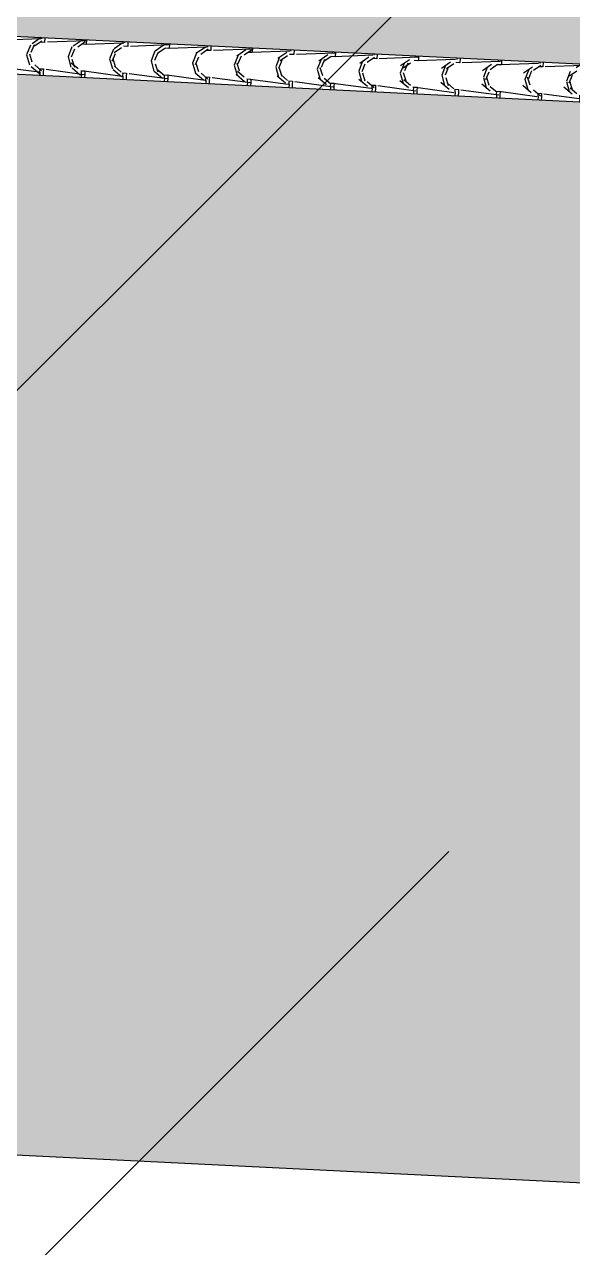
# Model space of a CAD drawing. Header units: millimetres. Extents: x 648844 to 649530, y 1246379 to 1246752.
# Drawn here: x 649223.916 to 649226.085, y 1246497.152 to 1246501.996 of the extents above; entities that cross this region are included whole.
import ezdxf

# ---------------------------------------------------------------- set-up
doc = ezdxf.new("R2010")
doc.units = ezdxf.units.MM
doc.header["$LTSCALE"] = 20
doc.header["$MEASUREMENT"] = 0
doc.layers.get('0').update_dxf_attribs({"linetype": 'CONTINUOUS'})
doc.layers.add('TECHO', color=30, linetype='CONTINUOUS')

msp = doc.modelspace()

# ---------------------------------------------------------------- hatches: boundary and pattern name
h = msp.add_hatch()
h.set_pattern_fill('ANSI36', scale=20, style=0)
h.set_pattern_definition([(45, (-526.4316489867633, -3378.367883687839), (1.325825214724777, 4.861359120657514), [6.25, -1.25, 0, -1.25])])
h.paths.add_polyline_path([(649188.8489360636, 1246478.707731926), (649215.2214069526, 1246513.043391474), (649317.348885952, 1246513.661012395), (649322.291343771, 1246459.303611518), (649201.5072083384, 1246459.303611518)])
h.paths.add_polyline_path([(649253.0038721092, 1246474.230662723), (649282.477951251, 1246474.230662723), (649282.477951251, 1246479.656447173), (649253.0038721092, 1246479.656447173)], flags=24)
at = {"layer": 'TECHO'}
h = msp.add_hatch(dxfattribs=at)
h.set_pattern_fill('SPANTILE', color=9, scale=0.2049999999999999, angle=123.892638268908, style=0, pattern_type=2)
h.set_pattern_definition([(82.20708539586276, (649170.8722633088, 1246522.995673539), (-0.3259153697963706, -2.446917346713686), [0.1893117599999998, -4.543480804999995]), (177.1767853958629, (649170.8979327935, 1246523.183236855), (-0.1946540209478584, 0.2148483468142836), [0.01639999999999999, -0.1885999999999999]), (357.1767853958627, (649170.6939893827, 1246523.209714113), (0.1946540209478583, -0.2148483468142837), [0.05739999999999977, -0.1475999999999991]), (267.1767853958628, (649170.7513197141, 1246523.206886907), (-0.2148483468142836, -0.1946540209478583), [0.02049999999999988, -0.1844999999999991]), (87.17678539586272, (649170.8813507556, 1246523.179949604), (0.2148483468142836, 0.1946540209478583), [0.02049999999999999, -0.1844999999999999]), (357.1767853958627, (649170.8823604718, 1246523.200424723), (0.1946540209478583, -0.2148483468142837), [0.01639999999999989, -0.1885999999999991]), (357.1767853958627, (649170.6931816099, 1246523.193334018), (0.1946540209478583, -0.2148483468142837), [0.04099999999999978, -0.1639999999999991]), (272.1464853958628, (649170.7341318462, 1246523.191314585), (0.08358343816457736, -2.467111497030979), [0.1893117599999994, -4.54348080499998]), (304.4806853958628, (649170.7336269884, 1246523.181077026), (-2.490110623065564, 3.612035301011281), [0.05412163999999996, -5.358033749999995]), (338.7418853958628, (649170.7642667734, 1246523.136463731), (0.3994053099352731, -0.2249451871936113), [0.0518613099999999, -0.5964054749999982]), (15.61168539586286, (649170.8125992842, 1246523.117660317), (-0.4195996035558575, -0.1845565266844489), [0.05186130999999999, -0.5964054749999997]), (49.87288539586272, (649170.8625473416, 1246523.131617093), (2.833414379715958, 3.349509349692053), [0.05412163999999995, -5.358033749999993]), (336.9518853958627, (649170.7752111341, 1246523.150291456), (-2.211873726662235, 0.9300752068906732), [0.04150942499999976, -4.10942425999997]), (17.40168539586282, (649170.8134070573, 1246523.134040412), (2.292651198459713, 0.7079376776049203), [0.04150942499999997, -4.109424259999996]), (49.77138539586275, (649170.8530165838, 1246523.146454534), (2.178776918669865, 2.560792117824365), [0.04387184499999998, -4.343319624999997]), (304.5821853958628, (649170.7503099978, 1246523.186411788), (-1.916250834570984, 2.762735577474969), [0.04387184499999996, -4.343319624999995])])
h.paths.add_polyline_path([(649223.8750923561, 1246501.949671761), (649219.8158438706, 1246506.430045823), (649231.2897685835, 1246505.864217166), (649226.8093945221, 1246501.804968681)])
h = msp.add_hatch(dxfattribs=at)
h.set_pattern_fill('SPANTILE', color=9, scale=0.1644999999999999, angle=213.8926382689081, style=0, pattern_type=2)
h.set_pattern_definition([(352.2070853958629, (649170.5222348731, 1246523.066660157), (-1.963501968460495, 0.2615272113731855), [0.1519111439999999, -3.645866304499999]), (87.17678539586272, (649170.672742998, 1246523.046061961), (0.1724026978095106, 0.1561979826630376), [0.01315999999999999, -0.1513399999999999]), (267.1767853958628, (649170.6939893827, 1246523.209714113), (-0.1724026978095106, -0.1561979826630375), [0.04605999999999977, -0.1184399999999995]), (177.1767853958629, (649170.6917207225, 1246523.163710017), (-0.1561979826630376, 0.1724026978095106), [0.01645, -0.14805]), (357.1767853958627, (649170.6701051799, 1246523.059368036), (0.1561979826630376, -0.1724026978095106), [0.01644999999999989, -0.1480499999999991]), (267.1767853958628, (649170.686535214, 1246523.0585578), (-0.1724026978095106, -0.1561979826630375), [0.01315999999999994, -0.1513399999999991]), (267.1767853958628, (649170.6808453555, 1246523.210362301), (-0.1724026978095106, -0.1561979826630375), [0.03289999999999977, -0.1315999999999991]), (182.1464853958629, (649170.6792248837, 1246523.177502233), (-1.979706542739494, -0.06707061257596625), [0.1519111439999995, -3.645866304499992]), (214.4806853958628, (649170.6710098668, 1246523.177907351), (2.898438083006615, 1.998161938996514), [0.04342931599999998, -4.299495374999998]), (248.7418853958628, (649170.6352104183, 1246523.153320792), (-0.1805047965529223, -0.3204984072407436), [0.04161553899999999, -0.4785790274999999]), (285.6116853958628, (649170.6201218249, 1246523.114536898), (-0.1480953592175214, 0.3367030965118954), [0.04161553899999998, -0.4785790274999998]), (319.8728853958627, (649170.631321286, 1246523.074456628), (2.687777014752892, -2.273642270552561), [0.04342931599999997, -4.299495374999997]), (246.9518853958628, (649170.6463063242, 1246523.144538609), (0.7463286416269062, 1.774893795297256), [0.03330878249999998, -3.297562393999999]), (287.4016853958628, (649170.6332658526, 1246523.11388871), (0.5680768193463879, -1.839712790959136), [0.03330878249999986, -3.297562393999991]), (319.7713853958628, (649170.6432274278, 1246523.08210448), (2.05487952869321, -1.748335624981428), [0.03520448049999998, -3.485249162499999]), (214.5821853958628, (649170.6752906889, 1246523.164520253), (2.216926841437231, 1.53767445018013), [0.03520448049999998, -3.485249162499998])])
h.paths.add_polyline_path([(649223.8677041883, 1246501.799853822), (649226.8020063542, 1246501.655150742), (649226.8093945221, 1246501.804968681), (649223.8750923561, 1246501.949671761)])
h = msp.add_hatch(dxfattribs=at)
h.set_pattern_fill('SPANTILE', color=9, scale=0.2049999999999999, angle=123.892638268908, style=0, pattern_type=2)
h.set_pattern_definition([(272.1464853958628, (649169.05134271, 1246486.070880808), (-0.08358343816457625, 2.467111497030979), [0.1893117599999998, -4.543480804999994]), (177.1767853958629, (649169.0584334146, 1246485.881701946), (-0.2148483468142837, -0.1946540209478582), [0.01639999999999999, -0.1885999999999999]), (357.1767853958627, (649168.8528744578, 1246485.875419015), (0.2148483468142837, 0.1946540209478582), [0.05739999999999977, -0.1475999999999991]), (87.17678539586272, (649168.910204789, 1246485.872591809), (-0.1946540209478583, 0.2148483468142836), [0.02049999999999999, -0.1844999999999999]), (267.1767853958628, (649169.042255263, 1246485.886604743), (0.1946540209478582, -0.2148483468142837), [0.02049999999999988, -0.1844999999999991]), (357.1767853958627, (649169.0412455463, 1246485.866129624), (0.2148483468142837, 0.1946540209478582), [0.01639999999999989, -0.1885999999999991]), (357.1767853958627, (649168.8536822308, 1246485.891799109), (0.2148483468142837, 0.1946540209478582), [0.04099999999999978, -0.1639999999999991]), (82.2070853958627, (649168.8946324674, 1246485.889779676), (0.3259153697963718, 2.446917346713685), [0.1893117599999998, -4.543480804999994]), (49.87288539586272, (649168.8951373257, 1246485.900017236), (-2.833414379715956, -3.349509349692053), [0.05412163999999995, -5.358033749999993]), (15.61168539586286, (649168.930017919, 1246485.941399438), (0.4195996035558575, 0.1845565266844487), [0.05186130999999999, -0.5964054749999996]), (338.7418853958628, (649168.9799659756, 1246485.955356213), (-0.3994053099352732, 0.2249451871936115), [0.05186130999999999, -0.5964054749999996]), (304.4806853958628, (649169.0282984872, 1246485.9365528), (2.490110623065565, -3.612035301011281), [0.05412163999999996, -5.358033749999995]), (17.40168539586282, (649168.9395486771, 1246485.926561997), (-2.292651198459713, -0.70793767760492), [0.04150942499999997, -4.109424259999996]), (336.9518853958627, (649168.979158203, 1246485.938976119), (2.211873726662235, -0.9300752068906738), [0.04150942499999975, -4.109424259999969]), (304.5821853958628, (649169.0173541267, 1246485.922725075), (1.916250834570983, -2.76273557747497), [0.04387184499999994, -4.343319624999991]), (49.77138539586275, (649168.911214505, 1246485.893066927), (-2.178776918669866, -2.560792117824364), [0.04387184499999998, -4.343319624999997])])
h.paths.add_polyline_path([(649223.8677041883, 1246501.799853822), (649219.3873301271, 1246497.740605337), (649230.86125484, 1246497.17477668), (649226.8020063542, 1246501.655150742)])

# ---------------------------------------------------------------- linework, layer by layer
at = {"color": 9}
msp.add_lwpolyline([(649230.9671921198, 1246497.169552454), (649231.3957058653, 1246505.858992943), (649219.70990659, 1246506.435270048), (649219.281392845, 1246497.74582956), (649230.9671921207, 1246497.169552454)], dxfattribs=at)
at = {"layer": 'TECHO', "color": 9}
for p, q in [((649223.8750923561, 1246501.949671761), (649226.8093945221, 1246501.804968681)), ((649223.8677041883, 1246501.799853822), (649226.8020063542, 1246501.655150742))]:
    msp.add_line(p, q, dxfattribs=at)

doc.saveas('drawing.dxf')
